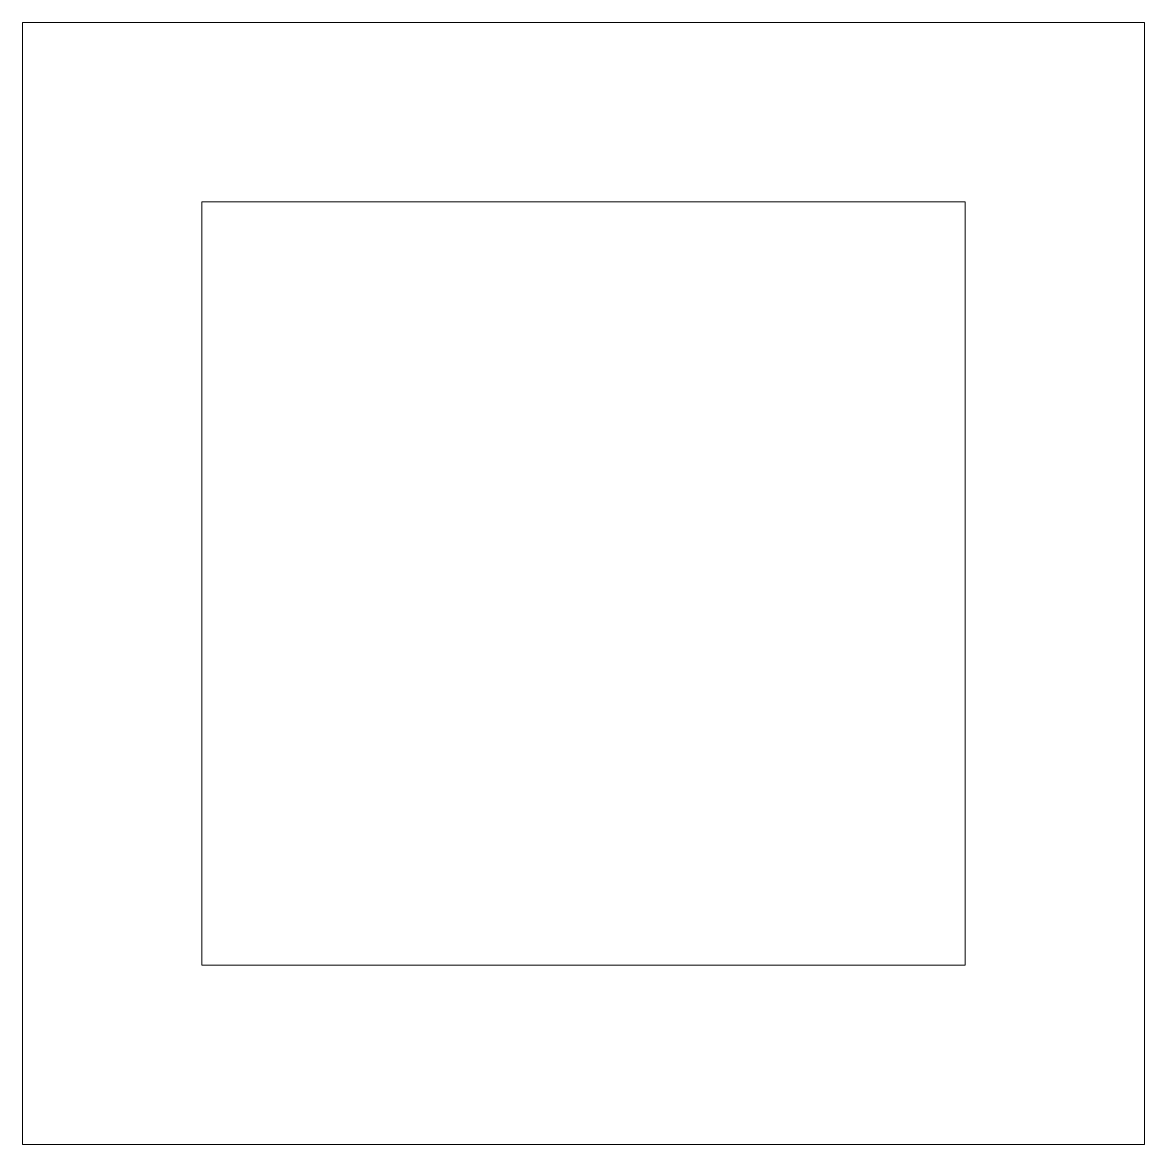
# Model space of a CAD drawing. Header units: millimetres. Extents: x -245 to -95, y -55 to 95.
import ezdxf

# ---------------------------------------------------------------- set-up
doc = ezdxf.new("R2010")
doc.units = ezdxf.units.MM
doc.header["$MEASUREMENT"] = 0
doc.layers.add('Layer 1', color=7, linetype='Continuous')

msp = doc.modelspace()

# ---------------------------------------------------------------- linework, layer by layer
at = {"layer": 'Layer 1', "lineweight": 20}
for points in [[(-244.5323, -54.8298), (-94.5323, -54.8298), (-94.5323, 95.1702), (-244.5323, 95.1702), (-244.5323, -54.8298)], [(-220.5323, -30.8298), (-118.5323, -30.8298), (-118.5323, 71.1702), (-220.5323, 71.1702), (-220.5323, -30.8298)]]:
    msp.add_lwpolyline(points, close=True, dxfattribs=at)

doc.saveas('drawing.dxf')
